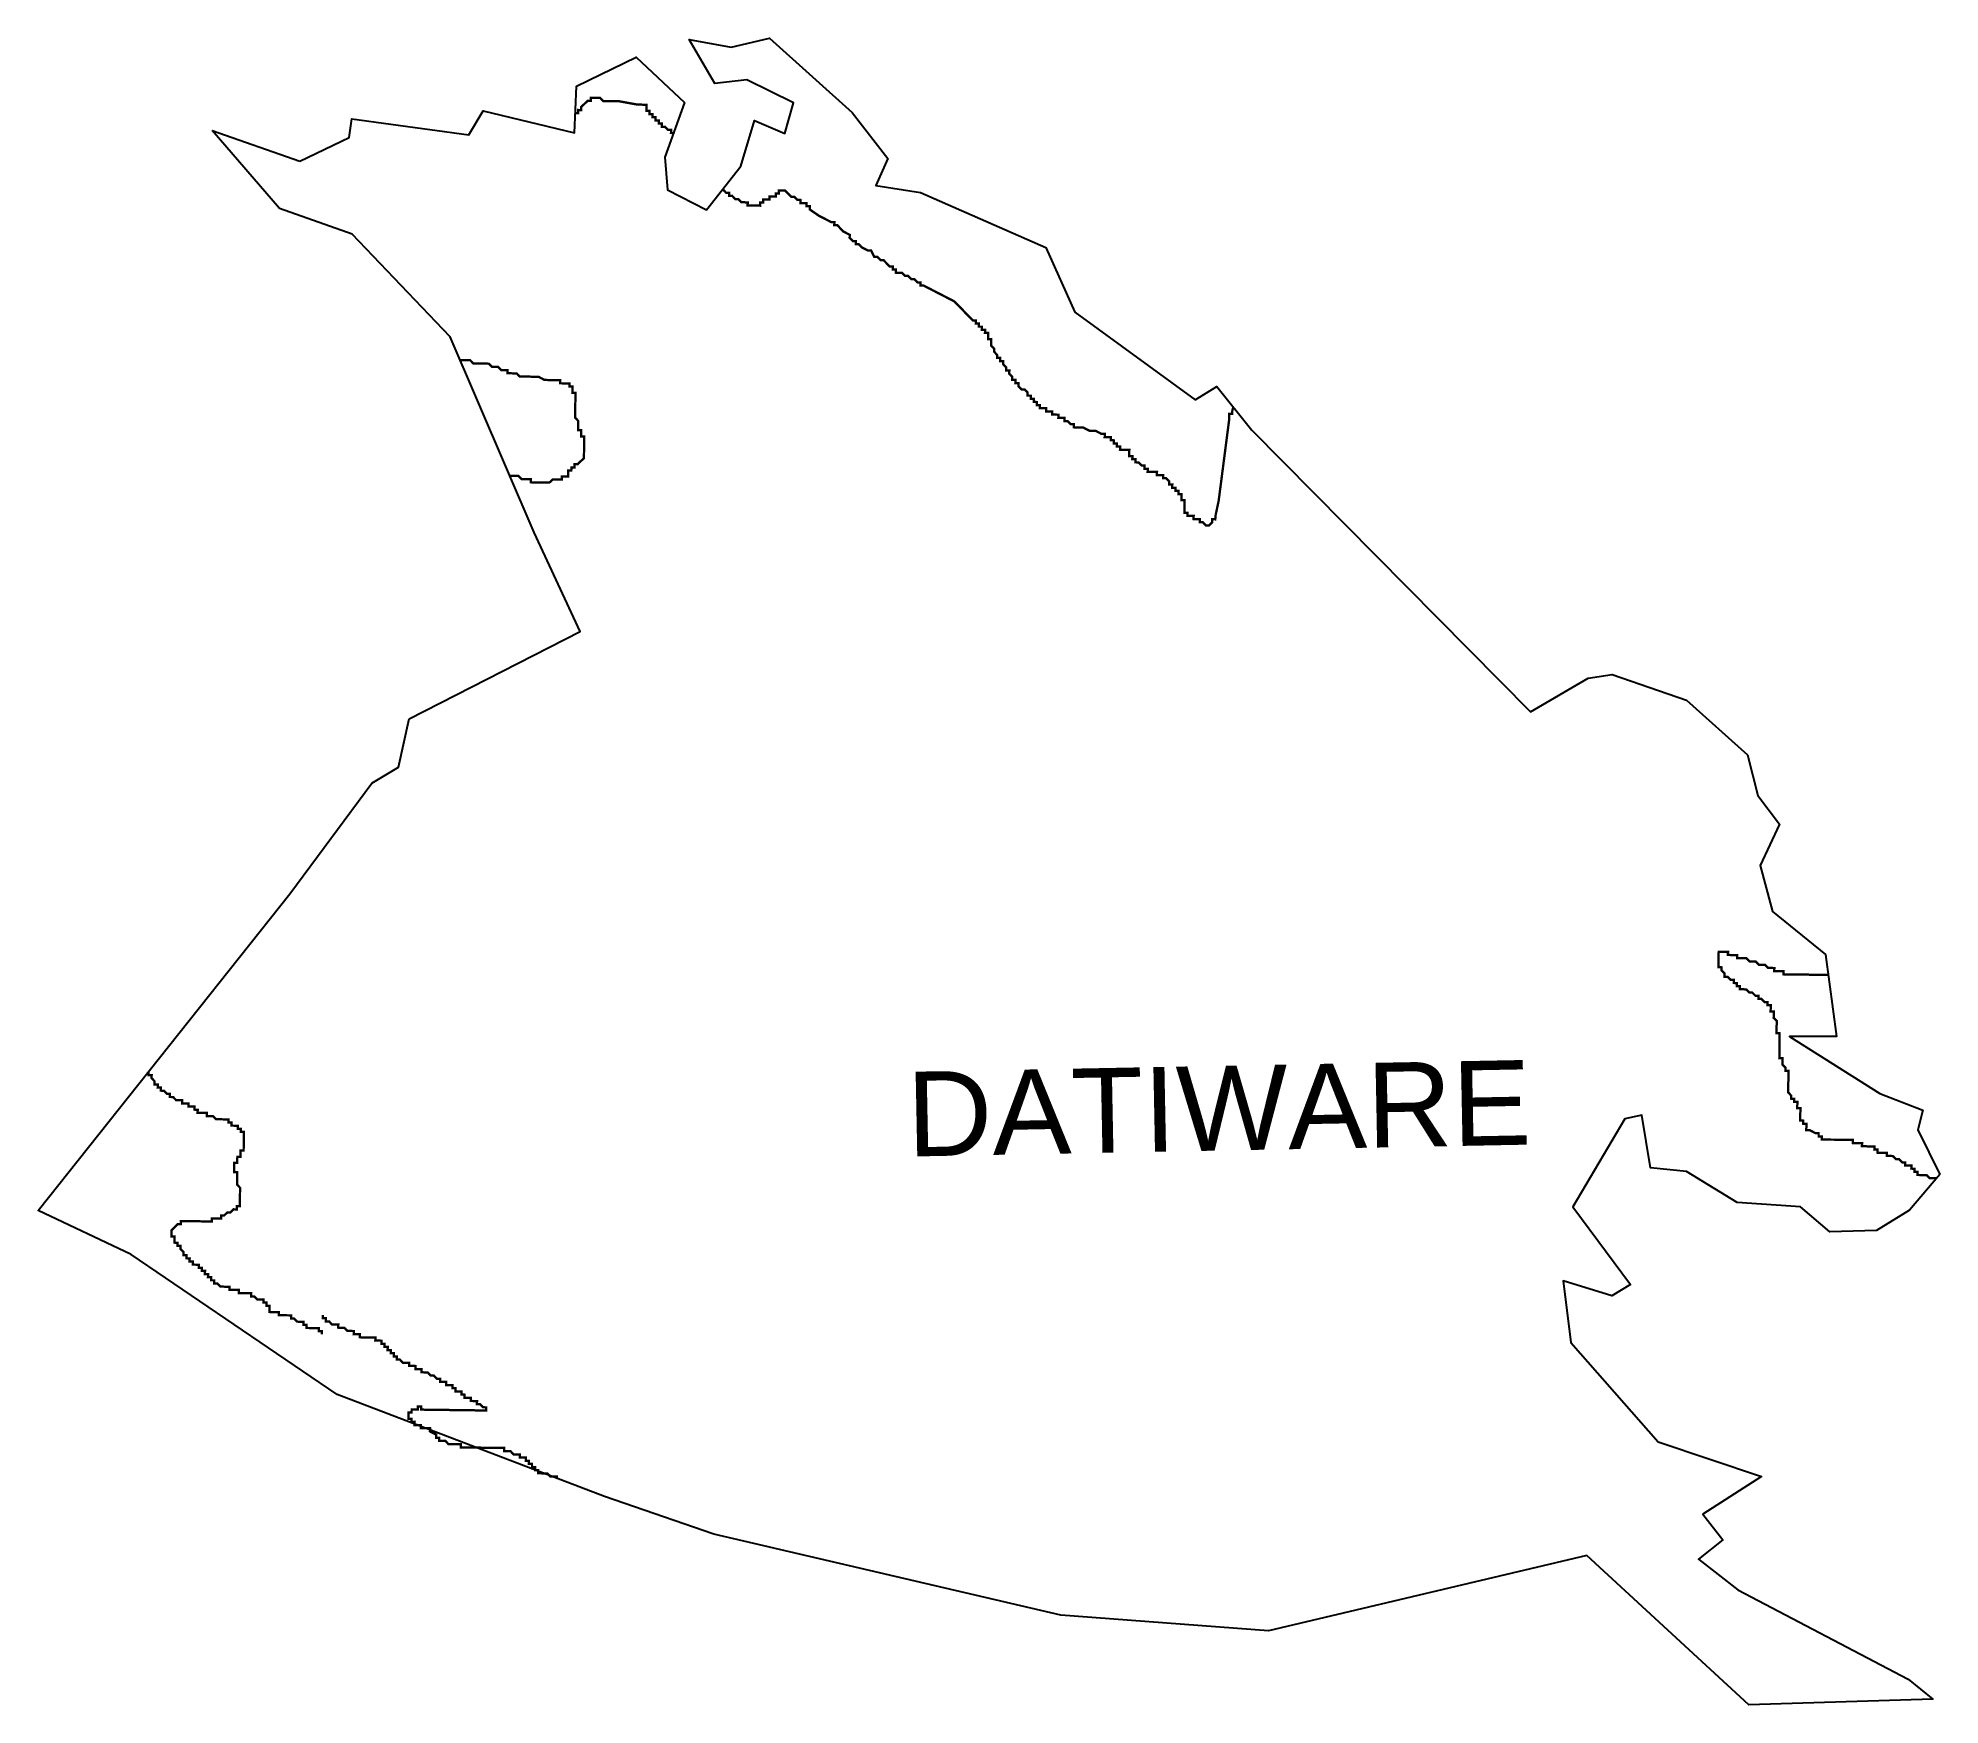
# Model space of a CAD drawing. Header units: metres. Extents: x 263522 to 265964, y 2158809 to 2160949.
import ezdxf

# ---------------------------------------------------------------- set-up
doc = ezdxf.new("R2010")
doc.units = ezdxf.units.M
for name, color, linetype in [('HAZARDS LINE', 1, 'Continuous'), ('village', 3, 'Continuous'), ('VILLAGE NAME', 250, 'Continuous')]:
    doc.layers.add(name, color=color, linetype=linetype)
doc.styles.get("Standard").update_dxf_attribs({"font": 'simplex.shx'})

msp = doc.modelspace()

# ---------------------------------------------------------------- linework, layer by layer
at = {"color": 3, "flags": 128}
msp.add_lwpolyline([(263745.6, 2160830), (263857.9, 2160790.6)], dxfattribs=at)
at = {"layer": 'HAZARDS LINE', "lineweight": 18}
for points, const_width in [([(264212, 2160852.3), (264215.4, 2160852.2), (264215.5, 2160856.2), (264219.5, 2160856.1), (264219.5, 2160860.1), (264223.6, 2160864.1), (264227.6, 2160868), (264231.6, 2160867.9), (264231.7, 2160871.9), (264235.6, 2160871.9), (264243.6, 2160871.8), (264247.5, 2160867.7), (264251.5, 2160867.7), (264267.5, 2160867.5), (264291.3, 2160863.2), (264295.3, 2160863.1), (264299.3, 2160863), (264303.3, 2160863), (264303.2, 2160859), (264303.2, 2160855), (264307.2, 2160855), (264307.1, 2160851), (264311.1, 2160850.9), (264311.1, 2160846.9), (264315, 2160846.9), (264315, 2160842.9), (264319, 2160842.8), (264318.9, 2160838.9), (264322.9, 2160838.8), (264322.9, 2160834.8), (264326.8, 2160834.8), (264330.8, 2160830.7), (264334.8, 2160830.7), (264334.7, 2160826.7), (264338.1, 2160826.6)], 2.99), ([(264400.8, 2160754), (264401.5, 2160754), (264405.4, 2160750), (264409.4, 2160749.9), (264409.4, 2160745.9), (264413.4, 2160745.9), (264417.3, 2160741.8), (264421.3, 2160741.8), (264425.2, 2160737.7), (264429.2, 2160737.7), (264433.2, 2160737.6), (264433.1, 2160733.6), (264437.1, 2160733.6), (264441.1, 2160733.5), (264445.1, 2160733.5), (264449.1, 2160733.4), (264449.1, 2160737.4), (264453.1, 2160737.4), (264453.2, 2160741.4), (264457.1, 2160741.3), (264461.1, 2160741.2), (264461.2, 2160745.2), (264465.2, 2160745.2), (264469.2, 2160745.1), (264469.2, 2160749.1), (264473.2, 2160749.1), (264473.3, 2160753), (264477.2, 2160753), (264481.2, 2160752.9), (264485.2, 2160748.9), (264489.1, 2160744.9), (264493.1, 2160744.8), (264497, 2160740.8), (264501, 2160740.7), (264500.9, 2160736.7), (264504.9, 2160736.7), (264508.9, 2160736.6), (264508.9, 2160732.6), (264512.8, 2160732.6), (264512.8, 2160728.6), (264524.6, 2160720.5), (264540.5, 2160712.3), (264544.5, 2160712.2), (264544.4, 2160708.2), (264548.4, 2160708.2), (264552.3, 2160704.1), (264556.3, 2160700.1), (264564.2, 2160696), (264564.1, 2160692), (264568.1, 2160688), (264572.1, 2160687.9), (264572, 2160683.9), (264576, 2160683.9), (264579.9, 2160679.8), (264587.8, 2160675.7), (264591.8, 2160675.7), (264595.7, 2160667.7), (264599.7, 2160667.6), (264603.6, 2160663.6), (264607.6, 2160663.5), (264611.5, 2160659.5), (264615.5, 2160655.4), (264619.5, 2160655.4), (264619.4, 2160651.4), (264623.4, 2160651.3), (264623.3, 2160647.4), (264627.3, 2160647.3), (264631.3, 2160647.2), (264635.2, 2160643.2), (264639.2, 2160643.2), (264643.2, 2160639.1), (264647.1, 2160639.1), (264651.1, 2160635), (264655.1, 2160635), (264655, 2160631), (264659, 2160630.9), (264698.6, 2160610.5), (264722.2, 2160586.2), (264726.2, 2160586.2), (264726.1, 2160582.2), (264730.1, 2160582.1), (264730, 2160578.1), (264734, 2160578.1), (264734, 2160574.1), (264738, 2160574), (264737.9, 2160570), (264741.9, 2160570), (264741.8, 2160566), (264741.8, 2160562), (264745.8, 2160562), (264745.7, 2160558), (264745.7, 2160554), (264749.6, 2160550), (264749.6, 2160546), (264753.5, 2160541.9), (264753.4, 2160537.9), (264757.4, 2160537.9), (264757.4, 2160533.9), (264761.3, 2160533.8), (264761.3, 2160529.9), (264765.2, 2160525.8), (264765.2, 2160521.8), (264769.2, 2160521.8), (264769.1, 2160517.8), (264773, 2160513.8), (264773, 2160509.8), (264777, 2160509.7), (264776.9, 2160505.7), (264780.9, 2160505.7), (264780.9, 2160501.7), (264784.8, 2160497.6), (264788.8, 2160497.6), (264792.7, 2160493.5), (264792.6, 2160489.6), (264796.6, 2160489.5), (264796.6, 2160485.5), (264800.6, 2160485.5), (264800.5, 2160481.5), (264804.5, 2160481.4), (264804.4, 2160477.4), (264808.4, 2160477.4), (264808.4, 2160473.4), (264812.4, 2160473.3), (264816.4, 2160473.3), (264816.3, 2160469.3), (264820.3, 2160469.3), (264824.3, 2160469.2), (264824.2, 2160465.2), (264828.2, 2160465.2), (264832.2, 2160465.1), (264832.1, 2160461.1), (264836.1, 2160461.1), (264840.1, 2160461), (264840.1, 2160457), (264844, 2160457), (264848, 2160452.9), (264852, 2160452.9), (264851.9, 2160448.9), (264855.9, 2160448.8), (264859.9, 2160448.8), (264863.9, 2160448.7), (264871.8, 2160444.6), (264875.8, 2160444.6), (264879.8, 2160444.5), (264887.7, 2160440.4), (264891.7, 2160440.4), (264891.6, 2160436.4), (264895.6, 2160436.3), (264899.6, 2160436.3), (264899.5, 2160432.3), (264903.5, 2160432.2), (264903.5, 2160428.3), (264907.4, 2160428.2), (264907.4, 2160424.2), (264911.4, 2160424.2), (264911.3, 2160420.2), (264915.3, 2160420.1), (264919.3, 2160420.1), (264923.3, 2160420), (264923.2, 2160416), (264923.2, 2160412), (264927.2, 2160412), (264927.1, 2160408), (264931.1, 2160407.9), (264931, 2160404), (264935, 2160403.9), (264939, 2160399.9), (264942.9, 2160399.8), (264942.9, 2160395.8), (264946.9, 2160395.8), (264946.8, 2160391.8), (264950.8, 2160391.7), (264954.8, 2160391.7), (264958.8, 2160391.6), (264958.7, 2160387.6), (264962.7, 2160387.6), (264966.7, 2160387.5), (264966.6, 2160383.5), (264970.6, 2160383.5), (264974.6, 2160379.5), (264974.5, 2160375.5), (264978.5, 2160375.4), (264978.4, 2160371.4), (264982.4, 2160371.4), (264982.4, 2160367.4), (264986.4, 2160367.3), (264986.3, 2160363.3), (264990.3, 2160363.3), (264990.2, 2160359.3), (264990.2, 2160355.3), (264994.2, 2160355.3), (264994.1, 2160351.3), (264994.1, 2160347.3), (264994, 2160343.3), (264994, 2160339.3), (264997.9, 2160339.3), (264997.9, 2160335.3), (265001.9, 2160335.2), (265005.9, 2160335.2), (265005.8, 2160331.2), (265009.8, 2160331.1), (265013.8, 2160331.1), (265013.7, 2160327.1), (265017.7, 2160327), (265021.6, 2160323), (265025.6, 2160322.9), (265029.7, 2160326.9), (265029.7, 2160330.9), (265033.7, 2160330.8), (265033.8, 2160334.8), (265038, 2160354.7), (265051.4, 2160458.2), (265051.4, 2160462.2), (265051.5, 2160466.1), (265055.5, 2160466.1), (265055.5, 2160470.1), (265056.8, 2160475.1)], 2.99), ([(265820.8, 2159746), (265819.2, 2159746), (265815.3, 2159746.1), (265811.3, 2159746.2), (265807.3, 2159746.2), (265803.3, 2159746.3), (265799.3, 2159746.3), (265795.3, 2159746.4), (265791.3, 2159746.4), (265787.3, 2159746.5), (265783.4, 2159746.5), (265779.4, 2159746.6), (265775.4, 2159746.6), (265771.4, 2159746.7), (265767.4, 2159746.7), (265763.4, 2159746.8), (265763.5, 2159750.8), (265759.5, 2159750.8), (265755.5, 2159750.9), (265751.5, 2159750.9), (265751.6, 2159754.9), (265747.6, 2159755), (265743.6, 2159755), (265739.7, 2159759.1), (265735.7, 2159759.1), (265731.7, 2159759.2), (265727.8, 2159763.2), (265723.8, 2159763.3), (265719.8, 2159763.3), (265715.9, 2159767.4), (265711.9, 2159767.4), (265707.9, 2159767.5), (265703.9, 2159767.5), (265704, 2159771.5), (265700, 2159771.6), (265696, 2159771.6), (265692, 2159771.7), (265692.1, 2159775.7), (265688.1, 2159775.7), (265684.1, 2159775.8), (265680.1, 2159775.8), (265680, 2159771.8), (265680, 2159767.9), (265679.9, 2159763.9), (265679.9, 2159759.9), (265679.8, 2159755.9), (265683.8, 2159755.8), (265683.8, 2159751.9), (265687.7, 2159747.8), (265687.6, 2159743.8), (265691.6, 2159743.8), (265695.6, 2159739.7), (265699.5, 2159739.7), (265699.5, 2159735.7), (265703.5, 2159735.6), (265703.4, 2159731.7), (265707.4, 2159731.6), (265707.4, 2159727.6), (265711.3, 2159727.6), (265715.3, 2159727.5), (265719.3, 2159723.5), (265723.2, 2159723.4), (265727.2, 2159719.4), (265731.2, 2159719.3), (265731.1, 2159715.3), (265735.1, 2159715.3), (265739, 2159711.2), (265743, 2159711.2), (265743, 2159707.2), (265747, 2159707.1), (265746.9, 2159703.2), (265746.8, 2159699.2), (265750.8, 2159699.1), (265750.8, 2159695.1), (265750.7, 2159691.1), (265754.7, 2159687.1), (265754.6, 2159683.1), (265754.5, 2159679.1), (265754.5, 2159675.1), (265754.4, 2159671.2), (265758.4, 2159671.1), (265758.4, 2159667.1), (265758.3, 2159663.1), (265758.3, 2159659.1), (265758.2, 2159655.2), (265758.2, 2159651.2), (265758.1, 2159647.2), (265758.1, 2159643.2), (265758, 2159639.2), (265762, 2159639.2), (265761.9, 2159635.2), (265761.9, 2159631.2), (265765.8, 2159627.1), (265765.8, 2159623.1), (265769.7, 2159623.1), (265769.7, 2159619.1), (265769.6, 2159615.1), (265769.6, 2159611.1), (265769.5, 2159607.1), (265769.5, 2159603.2), (265769.4, 2159599.2), (265769.4, 2159595.2), (265773.3, 2159591.1), (265773.2, 2159587.2), (265777.2, 2159587.1), (265777.2, 2159583.1), (265781.2, 2159583.1), (265781.1, 2159579.1), (265781.1, 2159575.1), (265785, 2159575), (265785, 2159571.1), (265784.9, 2159567.1), (265784.9, 2159563.1), (265784.8, 2159559.1), (265788.8, 2159559), (265788.8, 2159555.1), (265792.7, 2159555), (265792.7, 2159551), (265792.6, 2159547), (265796.6, 2159547), (265804.5, 2159542.9), (265808.5, 2159542.8), (265808.5, 2159538.8), (265812.5, 2159538.8), (265812.4, 2159534.8), (265816.4, 2159534.7), (265820.4, 2159534.7), (265824.4, 2159534.6), (265828.4, 2159534.6), (265832.3, 2159534.5), (265836.3, 2159534.5), (265840.3, 2159534.4), (265844.3, 2159534.4), (265848.3, 2159534.3), (265852.3, 2159534.3), (265852.2, 2159530.3), (265856.2, 2159530.2), (265860.2, 2159530.2), (265864.2, 2159530.1), (265864.1, 2159526.1), (265868.1, 2159526.1), (265872.1, 2159526), (265876.1, 2159526), (265880.1, 2159525.9), (265880, 2159521.9), (265884, 2159521.9), (265883.9, 2159517.9), (265887.9, 2159517.8), (265891.9, 2159517.8), (265895.9, 2159517.7), (265895.9, 2159513.7), (265899.8, 2159513.7), (265903.8, 2159513.6), (265907.8, 2159509.6), (265911.7, 2159509.5), (265915.7, 2159505.5), (265919.7, 2159505.4), (265919.6, 2159501.5), (265923.6, 2159501.4), (265927.6, 2159501.3), (265927.5, 2159497.4), (265931.5, 2159497.3), (265931.5, 2159493.3), (265935.4, 2159493.3), (265935.4, 2159489.3), (265939.4, 2159489.2), (265943.4, 2159489.2), (265947.3, 2159489.1), (265951.3, 2159485.1), (265955.3, 2159485), (265959.3, 2159485), (265960.1, 2159485)], 2.99), ([(263663.4, 2159621.5), (263663.8, 2159621.5), (263663.8, 2159617.5), (263667.8, 2159617.5), (263667.7, 2159613.5), (263671.6, 2159609.5), (263671.6, 2159605.5), (263675.6, 2159605.5), (263675.5, 2159601.5), (263679.5, 2159601.4), (263679.4, 2159597.5), (263683.4, 2159597.4), (263687.4, 2159593.4), (263691.3, 2159593.3), (263691.3, 2159589.4), (263695.3, 2159589.3), (263699.2, 2159585.3), (263707.1, 2159585.2), (263707.1, 2159581.2), (263715, 2159581.1), (263715, 2159577.1), (263722.9, 2159577), (263722.9, 2159573.1), (263726.9, 2159573), (263726.8, 2159569), (263738.7, 2159568.9), (263738.7, 2159564.9), (263746.7, 2159564.8), (263750.6, 2159560.8), (263766.5, 2159560.6), (263766.4, 2159556.6), (263770.4, 2159556.6), (263770.4, 2159552.6), (263778.3, 2159552.5), (263778.3, 2159548.5), (263782.2, 2159548.5), (263782.2, 2159544.5), (263786.2, 2159544.5), (263785.9, 2159520.6), (263781.9, 2159520.6), (263781.8, 2159512.7), (263777.8, 2159512.7), (263777.7, 2159504.8), (263773.8, 2159504.8), (263773.6, 2159492.9), (263777.6, 2159492.9), (263777.4, 2159476.9), (263781.3, 2159472.9), (263781, 2159449.1), (263777, 2159449.1), (263777, 2159445.1), (263773, 2159445.2), (263769, 2159441.3), (263765, 2159441.3), (263761, 2159437.4), (263757, 2159437.4), (263757, 2159433.4), (263745, 2159433.6), (263745, 2159429.6), (263705.2, 2159430.1), (263705.2, 2159426.1), (263701.2, 2159426.2), (263693.2, 2159418.3), (263693.1, 2159410.4), (263697, 2159410.3), (263696.9, 2159402.4), (263700.9, 2159402.3), (263700.9, 2159398.3), (263704.9, 2159398.3), (263704.8, 2159394.3), (263708.7, 2159390.3), (263708.7, 2159386.3), (263712.7, 2159386.3), (263712.6, 2159382.3), (263716.6, 2159382.2), (263716.5, 2159378.3), (263720.5, 2159378.2), (263720.5, 2159374.2), (263728.4, 2159374.1), (263728.4, 2159370.2), (263732.3, 2159370.1), (263732.3, 2159366.1), (263736.3, 2159366.1), (263736.2, 2159362.1), (263740.2, 2159362.1), (263740.1, 2159358.1), (263744.1, 2159358), (263744.1, 2159354.1), (263748.1, 2159354), (263748, 2159350), (263752, 2159350), (263755.9, 2159346), (263767.8, 2159345.8), (263767.8, 2159341.8), (263779.7, 2159341.7), (263779.7, 2159337.7), (263795.6, 2159337.5), (263795.5, 2159333.5), (263799.5, 2159333.5), (263803.4, 2159329.5), (263811.4, 2159329.4), (263811.3, 2159325.4), (263815.3, 2159325.4), (263815.3, 2159321.4), (263819.2, 2159321.3), (263819.1, 2159313.4), (263831.1, 2159313.2), (263831, 2159309.2), (263846.9, 2159309.1), (263846.9, 2159305.1), (263850.8, 2159305), (263854.8, 2159301), (263862.7, 2159300.9), (263862.7, 2159296.9), (263866.6, 2159296.9), (263866.6, 2159292.9), (263882.5, 2159292.7), (263882.5, 2159288.7), (263886.4, 2159288.7), (263886.4, 2159284.7)], 2.98), ([(264187.9, 2159100.1), (264187.9, 2159102.1), (264179.9, 2159102.2), (264176, 2159106.2), (264164.1, 2159106.4), (264164.1, 2159110.4), (264160.1, 2159110.4), (264160.2, 2159114.4), (264156.2, 2159114.5), (264156.2, 2159118.4), (264152.3, 2159118.5), (264152.3, 2159122.5), (264148.3, 2159122.5), (264148.4, 2159126.5), (264140.4, 2159126.6), (264140.5, 2159130.6), (264132.5, 2159130.7), (264128.6, 2159134.8), (264120.6, 2159134.9), (264120.6, 2159138.9), (264064.8, 2159139.6), (264064.9, 2159143.6), (264048.9, 2159143.8), (264045, 2159147.9), (264037, 2159148), (264037.1, 2159151.9), (264033.1, 2159152), (264033.2, 2159156), (264025.2, 2159160.1), (264025.3, 2159164.1), (264013.3, 2159164.2), (264013.4, 2159168.2), (264005.4, 2159168.3), (264005.5, 2159172.3), (264001.5, 2159172.4), (264001.5, 2159176.3), (263997.5, 2159176.4), (263997.7, 2159184.4), (264001.6, 2159184.3), (264001.7, 2159188.3), (264009.7, 2159188.2), (264009.7, 2159192.2), (264013.7, 2159192.1), (264013.7, 2159188.1), (264097.4, 2159187), (264097.4, 2159191), (264093.4, 2159191.1), (264089.5, 2159195.1), (264085.5, 2159195.2), (264085.6, 2159199.1), (264077.6, 2159199.2), (264077.6, 2159203.2), (264069.7, 2159203.3), (264069.7, 2159207.3), (264065.7, 2159207.4), (264065.8, 2159211.4), (264057.8, 2159211.5), (264057.9, 2159215.5), (264053.9, 2159215.5), (264053.9, 2159219.5), (264046, 2159219.6), (264046, 2159223.6), (264038.1, 2159223.7), (264038.1, 2159227.7), (264034.1, 2159227.7), (264030.2, 2159231.8), (264026.2, 2159231.8), (264022.3, 2159235.9), (264014.3, 2159236), (264014.4, 2159240), (264006.4, 2159240.1), (264006.4, 2159244.1), (263998.5, 2159244.2), (263998.5, 2159248.2), (263990.5, 2159248.3), (263986.6, 2159252.3), (263982.6, 2159252.4), (263982.7, 2159256.4), (263978.7, 2159256.4), (263978.7, 2159260.4), (263974.8, 2159260.4), (263974.8, 2159264.4), (263970.8, 2159264.5), (263970.9, 2159268.5), (263966.9, 2159268.5), (263966.9, 2159272.5), (263963, 2159272.6), (263963, 2159276.6), (263955, 2159276.7), (263955.1, 2159280.6), (263935.2, 2159280.9), (263935.2, 2159284.9), (263927.2, 2159285), (263927.3, 2159289), (263919.3, 2159289.1), (263915.4, 2159293.1), (263907.4, 2159293.3), (263907.5, 2159297.2), (263899.5, 2159297.3), (263895.6, 2159301.4), (263891.6, 2159301.4), (263891.6, 2159305.4), (263887.7, 2159305.5), (263887.7, 2159309.5)], 2.99)]:
    msp.add_lwpolyline(points, dxfattribs=dict(at, const_width=const_width))
msp.add_lwpolyline([(264127.9, 2160386.6, 2.98, 2.98, 0), (264138.8, 2160386.5, 2.98, 2.98, 0), (264142.8, 2160382.5, 2.98, 2.98, 0), (264154.7, 2160382.3, 2.98, 2.98, 0), (264154.7, 2160378.3, 2.98, 2.98, 0), (264178.6, 2160378, 2.98, 2.98, 0), (264182.6, 2160381.9, 2.98, 2.98, 0), (264194.6, 2160381.8, 2.98, 2.98, 0), (264194.6, 2160385.7, 2.98, 2.98, 0), (264202.6, 2160385.6, 2.98, 2.98, 0), (264202.7, 2160393.6, 2.98, 2.98, 0), (264206.7, 2160393.6, 2.98, 2.98, 0), (264206.8, 2160397.5, 2.98, 2.98, 0), (264210.7, 2160397.5, 2.98, 2.98, 0), (264210.8, 2160401.5, 2.98, 2.98, 0), (264214.8, 2160401.4, 2.98, 2.98, 0), (264218.8, 2160405.4, 2.98, 2.98, 0), (264222.9, 2160409.3, 2.98, 2.98, 0), (264223.2, 2160437.2, 2.98, 2.98, 0), (264219.2, 2160437.3, 2.98, 2.98, 0), (264219.4, 2160445.2, 2.98, 2.98, 0), (264215.4, 2160445.3, 2.98, 2.98, 0), (264215.5, 2160457.2, 2.98, 2.98, 0), (264211.6, 2160461.3, 2.98, 2.98, 0), (264212, 2160493.2, 2.98, 2.98, 0), (264208, 2160493.2, 2.98, 2.98, 0), (264208.1, 2160501.2, 2.98, 2.98, 0), (264204.2, 2160501.3, 2.98, 2.98, 0), (264204.2, 2160505.2, 2.98, 2.98, 0), (264192.3, 2160505.4, 2.98, 2.98, 0), (264192.3, 2160509.4, 2.98, 2.98, 0), (264172.4, 2160509.7, 2.98, 2.98, 0), (264164.5, 2160513.8, 2.98, 2.98, 0), (264140.5, 2160514.1, 2.98, 2.98, 0), (264136.6, 2160518.1, 2.98, 2.98, 0), (264124.6, 2160518.3, 2.98, 2.98, 0), (264124.7, 2160522.3, 2.98, 2.98, 0), (264116.7, 2160522.4, 2.98, 2.98, 0), (264112.8, 2160526.4, 2.98, 2.98, 0), (264104.8, 2160526.5, 2.98, 2.98, 0), (264100.9, 2160530.6, 2.98, 2.98, 0), (264081, 2160530.8, 2.98, 2.98, 0), (264077, 2160534.9, 2.98, 2.98, 0), (264065.1, 2160535, 2.98, 2.98, 0), (264063.9, 2160535.6, 2.98, 2.98, 0)], format="xyseb", dxfattribs=at)
at = {"layer": 'village', "color": 3, "true_color": 0x00ff00}
for points in [[(263857.9, 2160790.6, 0), (263921.5, 2160821, 0), (263924.8, 2160845, 0), (264075.2, 2160824.3, 0), (264093.6, 2160855.2, 0), (264210.8, 2160826.7, 0), (264213.5, 2160886.7, 0), (264290.1, 2160924.1, 0), (264352.1, 2160865.8, 0), (264326.9, 2160795.5, 0), (264330.3, 2160753.7, 0), (264380.4, 2160728.2, 0), (264424.4, 2160783.9, 0), (264442.1, 2160842.8, 0), (264480.7, 2160826.1, 0), (264491.9, 2160865.3, 0), (264431.9, 2160895.1, 0), (264391.2, 2160890.3, 0), (264357.9, 2160946.8, 0), (264411.9, 2160937, 0), (264461.1, 2160948.5, 0), (264567.5, 2160853.1, 0), (264613.1, 2160793.9, 0), (264597.7, 2160759.3, 0), (264654.9, 2160750.5, 0), (264815.9, 2160679.9, 0), (264853.4, 2160596.5, 0), (265007.9, 2160484.4, 0), (265035.6, 2160501.4, 0), (265080.8, 2160445.4, 0), (265438.5, 2160083.9, 0), (265512.4, 2160126.9, 0), (265543.5, 2160131.5, 0), (265638.6, 2160098.6, 0), (265717.3, 2160028.4, 0), (265730.2, 2159976.4, 0), (265758.2, 2159939.4, 0), (265733.2, 2159886.4, 0), (265749.4, 2159827.5, 0), (265817.3, 2159772.3, 0), (265831.2, 2159667, 0), (265771.2, 2159667.1, 0), (265887, 2159593.8, 0), (265942.4, 2159572.4, 0), (265935.9, 2159547.3, 0), (265964.3, 2159489.9, 0)], [(265964.3, 2159489.9, 0), (265925.1, 2159443.9, 0), (265882.8, 2159418.1, 0), (265823, 2159416.5, 0), (265785.2, 2159448.6, 0), (265703.9, 2159454, 0), (265638.6, 2159493.6, 0), (265592.7, 2159498.3, 0), (265581.3, 2159566.1, 0), (265559.5, 2159561.3, 0), (265492.7, 2159448.2, 0), (265567, 2159348.5, 0), (265543.1, 2159334.2, 0), (265480.2, 2159353.6, 0), (265490.4, 2159274.2, 0), (265602.2, 2159146.8, 0), (265735.1, 2159102.4, 0), (265659.9, 2159054, 0), (265685.3, 2159021.1, 0), (265654.4, 2158996.1, 0), (265704.5, 2158956.8, 0), (265923.5, 2158842.2, 0), (265955.3, 2158816.3, 0), (265719, 2158809.1, 0), (265510.6, 2159000.7, 0), (265101.9, 2158904, 0), (264835.2, 2158924.1, 0), (264389.8, 2159028.4, 0), (264249.2, 2159076.7, 0), (263905.9, 2159207.6, 0), (263641.4, 2159387.3, 0), (263521.9, 2159443.5, 0), (263845.3, 2159850.2, 0), (263950.7, 2159992.2, 0), (263984.9, 2160012.8, 0), (263998.5, 2160074.6, 0), (264218, 2160187, 0), (264159, 2160314, 0), (264051.3, 2160565.1, 0), (263925.3, 2160696.7, 0), (263832, 2160729.7, 0), (263745.6, 2160830, 0)]]:
    msp.add_polyline3d(points, dxfattribs=at)

# ---------------------------------------------------------------- texts
at = {"layer": 'VILLAGE NAME', "insert": (264636.4, 2159621.6), "char_height": 108.748, "attachment_point": 1, "rotation": 1.1028}
msp.add_mtext_dynamic_manual_height_columns('{\\fArial|b0|i0|c0|p34;DATIWARE}', width=726.929, gutter_width=543.7, heights=[0], dxfattribs=at)

doc.saveas('drawing.dxf')
